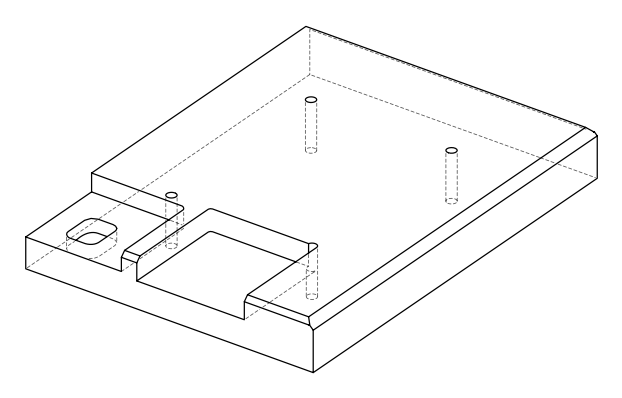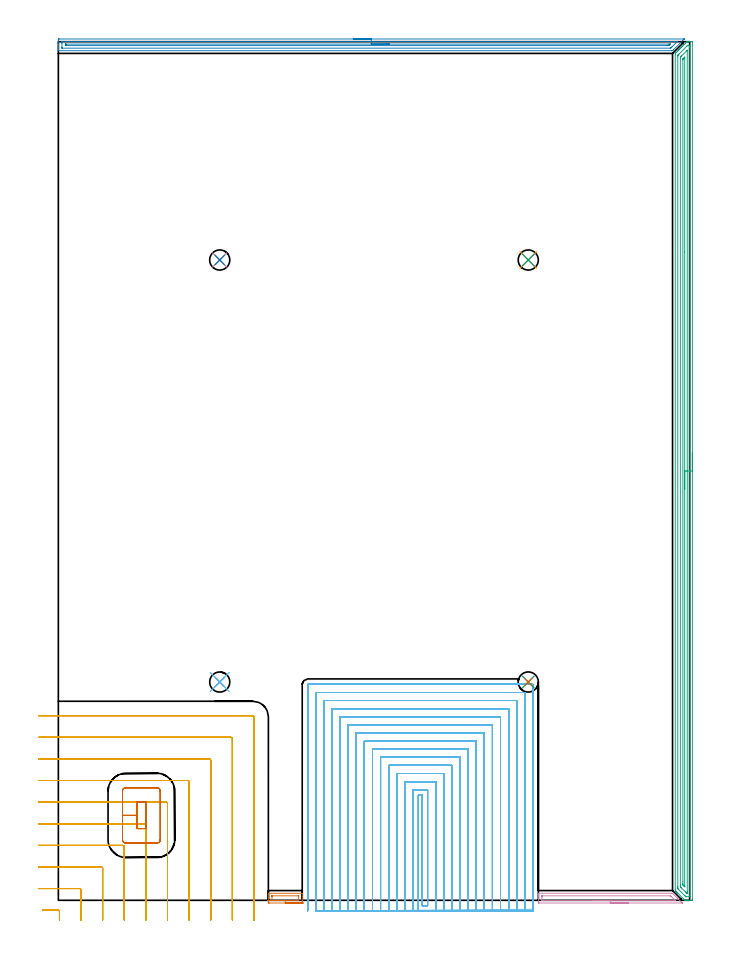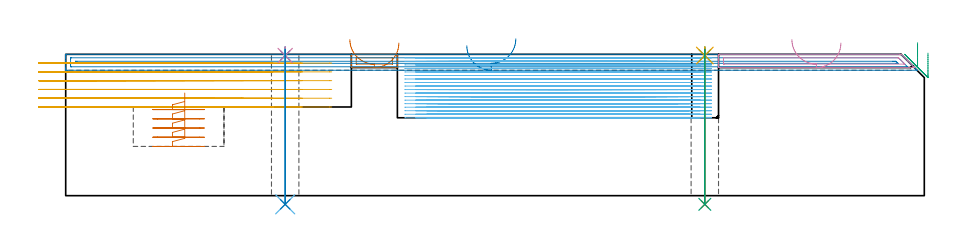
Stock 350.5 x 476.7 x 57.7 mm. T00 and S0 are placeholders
(PLAN: 15 operations, 5 tool changes, 246.4 min)
(1 AREA_MILL | FG_CHAMFER_SURFACE | UGT0205_001 | 0.49 min | 381 mm3)
(2 AREA_MILL_1 | FG_CHAMFER_SURFACE_1 | UGT0205_001 | 8.44 min | 7393 mm3)
(3 AREA_MILL_2 | FG_CHAMFER_SURFACE_2 | UGT0205_001 | 15.33 min | 21364 mm3)
(4 AREA_MILL_3 | FG_CHAMFER_SURFACE_3 | UGT0205_001 | 1.43 min | 1168 mm3)
(5 MILL_CORNER_NOTCH_RECTANGULAR | CORNER_NOTCH_RECTANGULAR | UGT0201_010 | Follow Part, ap 4, ae 75% | 16.48 min | 276633 mm3)
(6 MILL_OPEN_POCKET | POCKET_OPEN | NXT0201_008 | Follow Part, ap 1.5, ae 75% | 201.07 min | 417057 mm3)
(7 MILL_RECTANGULAR_POCKET | POCKET_RECTANGULAR_STRAIGHT | UGT0201_010 | Follow Part, ap 4, ae 75% | 2.02 min | 26455 mm3)
(8 SPOT_DRILL | STEP1HOLE | NXT0321_9005460120000 | 0.03 min | 11 mm3)
(9 SPOT_DRILL_1 | STEP1HOLE_1 | NXT0321_9005460120000 | 0.03 min | 0 mm3)
(10 SPOT_DRILL_2 | STEP1HOLE_2 | NXT0321_9005460120000 | 0.03 min | 2 mm3)
(11 SPOT_DRILL_3 | STEP1HOLE_3 | NXT0321_9005460120000 | 0.03 min | 6 mm3)
(12 DRILL_THROUGH_HOLE_INTO_CENTER | STEP1HOLE | NXT0301_083 | 0.25 min | 5649 mm3)
(13 DRILL_THROUGH_HOLE_INTO_CENTER_1 | STEP1HOLE_1 | NXT0301_083 | 0.25 min | 3952 mm3)
(14 DRILL_THROUGH_HOLE_INTO_CENTER_2 | STEP1HOLE_2 | NXT0301_083 | 0.25 min | 5664 mm3)
(15 DRILL_THROUGH_HOLE_INTO_CENTER_3 | STEP1HOLE_3 | NXT0301_083 | 0.25 min | 5659 mm3)
(TOOL UGT0205_001 | Chamfer Mill 20 x 3 x 45 deg. | D20 FL50 Z2)
(TOOL UGT0201_010 | End Mill 16 mm | D16 FL22 Z2)
(TOOL NXT0201_008 | ENDMILL 6mm [2P460-0600-NA 1630] | D6 FL26 Z6)
(TOOL NXT0321_9005460120000 | NC Spot Drill, 142deg, 12mm, Carbide, Uncoated | D12 PA142 FL30 Z2)
(TOOL NXT0301_083 | Carbide Drill 11.2mm [860.1-1120-056A1-MM 2214] | D11.2 PA140 FL72 Z2)
(OP 1 AREA_MILL)
G17 G21 G94 G90
T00 M6
G54
G17 G0 G90 X136. Y-1.5 S1061 M3
G43 Z67.7 H0
Z62.3
G94 G1 X135.962 Z61.428 F250.
X135.848 Z60.564
X135.659 Z59.712
X135.397 Z58.88
X135.063 Z58.074
X134.66 Z57.3
X134.192 Z56.564
X133.66 Z55.872
X133.071 Z55.229
X132.428 Z54.64
X131.736 Z54.108
X131. Z53.64
X130.226 Z53.237
X129.42 Z52.903
X128.588 Z52.641
X127.736 Z52.452
X126.872 Z52.338
X126. Z52.3
X117.13
X116.646 Y-1.493 Z52.302
X116.608 Y-1.49 Z52.304
X116.6 Y-1.01 Z52.784
Y-0.298 Z53.5
Y-0.126 Z53.672
Y1.642 Z55.439
Y3.41 Z57.209
X116.601 Y3.712 Z57.51
X116.61 Y3.901 Z57.699
X116.679 Y3.9 Z57.7
X135.322
X135.39 Y3.901 Z57.699
X135.4 Y3.71 Z57.508
Y1.985 Z55.784
Y0.758 Z54.555
Y-0.298 Z53.5
X135.396 Y-1.01 Z52.784
X135.392 Y-1.49 Z52.304
X135.354 Y-1.493 Z52.302
X134.87 Y-1.5 Z52.3
X126.
Y-0.086 Z53.714
X118.863 Y-0.085 Z53.715
X118.694 Y-0.081 Z53.719
X118.618 Y-0.079 Z53.721
X118.61 Y-0.037 Z53.763
X118.606 Y0.014 Z53.814
X118.601 Y0.176 Z53.976
X118.6 Y1.945 Z55.745
X118.603 Y2.247 Z56.047
X118.607 Y2.449 Z56.249
X118.61 Y2.48 Z56.28
X118.615 Y2.481 Z56.281
X118.639 Y2.484 Z56.284
X118.692 Y2.485 Z56.285
X133.138
X133.306 Y2.481 Z56.281
X133.382 Y2.479 Z56.279
X133.39 Y2.437 Z56.237
X133.394 Y2.386 Z56.186
X133.399 Y2.225 Z56.025
X133.4 Y0.455 Z54.255
X133.397 Y0.153 Z53.953
X133.393 Y-0.049 Z53.751
X133.39 Y-0.08 Z53.72
X133.385 Y-0.081 Z53.719
X133.361 Y-0.084 Z53.716
X133.308 Y-0.085 Z53.715
X126. Y-0.086 Z53.714
X125.128 Z53.752
X124.264 Z53.866
X123.412 Z54.055
X122.58 Z54.317
X121.774 Z54.651
X121. Z55.054
X120.264 Z55.523
X119.572 Z56.054
X118.929 Z56.643
X118.34 Z57.286
X117.808 Z57.978
X117.34 Z58.714
X116.937 Z59.488
X116.603 Z60.294
X116.341 Z61.126
X116.152 Z61.978
X116.038 Z62.843
X116. Z63.714
G0 Z67.7
M5
M2
(OP 2 AREA_MILL_1)
G17 G21 G94 G90
T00 M6
G54
G17 G0 G90 X163.75 Y478.2 S1061 M3
G43 Z67.7 H0
Z61.2
G94 G1 X163.788 Z60.328 F250.
X163.902 Z59.464
X164.091 Z58.612
X164.353 Z57.78
X164.687 Z56.974
X165.09 Z56.2
X165.558 Z55.464
X166.09 Z54.772
X166.679 Z54.129
X167.322 Z53.54
X168.014 Z53.008
X168.75 Z52.54
X169.524 Z52.137
X170.33 Z51.803
X171.162 Z51.541
X172.014 Z51.352
X172.878 Z51.238
X173.75 Z51.2
X347.369
X347.489 Y478.197 Z51.201
X347.49 Y478.196 Z51.202
X347.489 Y478.188 Z51.21
X346.654 Y477.353 Z52.046
X341.449 Y472.148 Z57.25
X341.134 Y471.834 Z57.563
X341.003 Y471.705 Z57.691
X340.647 Y471.7 Z57.7
X0.16
X0.01 Y471.703 Z57.688
X0.007 Y471.746 Z57.646
X0. Y472.114 Z57.285
Y472.531 Z56.868
Y473.169 Z56.226
Y474.378 Z55.019
Y474.947 Z54.447
Y477.336 Z52.06
X0.002 Y477.622 Z51.775
X0.007 Y478.191 Z51.205
X0.033 Y478.193 Z51.203
X0.606 Y478.2 Z51.2
X173.75
Y476.786 Z52.614
X343.324 Y476.785 Z52.615
X343.379 Y476.784 Z52.616
X343.488 Y476.779 Z52.621
X343.608 Y476.768 Z52.632
X343.575 Y476.731 Z52.669
X343.452 Y476.603 Z52.797
X340.646 Y473.796 Z55.604
X340.332 Y473.483 Z55.917
X340.012 Y473.169 Z56.231
X339.961 Y473.123 Z56.277
X339.863 Y473.117 Z56.283
X339.808 Y473.115 Z56.285
X2.336
X2.226 Y473.116 Z56.284
X2.016 Y473.121 Z56.279
X2.01 Y473.169 Z56.231
X2.002 Y473.557 Z55.843
X2. Y475.841 Z53.559
X2.001 Y476.23 Z53.17
X2.008 Y476.731 Z52.669
X2.01 Y476.773 Z52.627
X2.172 Y476.781 Z52.619
X2.281 Y476.785 Z52.615
X2.336 Y476.786 Z52.614
X173.75
Y475.372 Z54.028
X338.862 Y475.371 Z54.029
X339.332
X339.501 Y475.369 Z54.031
X339.754 Y475.365 Z54.035
Y475.36 Z54.04
Y475.355 Z54.045
X339.552 Y475.152 Z54.248
X339.351 Y474.95 Z54.45
X339.105 Y474.707 Z54.693
X339.021 Y474.626 Z54.774
X338.952 Y474.563 Z54.837
X338.91 Y474.535 Z54.865
X338.862 Y474.534 Z54.866
X338.39 Y474.53 Z54.87
X337.969 Y474.529 Z54.871
X337.499 Y474.528 Z54.872
X4.598 Y474.529 Z54.871
X4.176 Y474.531 Z54.869
X4.036 Y474.534 Z54.866
X4.019 Y474.535 Z54.865
X4.01 Y474.565 Z54.835
X4.005 Y474.657 Z54.743
X4.002 Y474.774 Z54.626
X4. Y474.95 Z54.45
Y475.125 Z54.275
X4.004 Y475.301 Z54.099
X4.009 Y475.35 Z54.05
X4.013 Y475.366 Z54.034
X4.019 Y475.367 Z54.033
X4.07 Y475.37 Z54.03
X4.176 Y475.371 Z54.029
X4.646 Y475.372 Z54.028
X173.75
X174.622 Z54.066
X175.486 Z54.18
X176.338 Z54.369
X177.17 Z54.632
X177.976 Z54.965
X178.75 Z55.368
X179.486 Z55.837
X180.178 Z56.368
X180.821 Z56.957
X181.41 Z57.601
X181.942 Z58.293
X182.41 Z59.028
X182.813 Z59.802
X183.147 Z60.608
X183.409 Z61.44
X183.598 Z62.292
X183.712 Z63.157
X183.75 Z64.028
G0 Z67.7
M5
M2
(OP 3 AREA_MILL_2)
G17 G21 G94 G90
T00 M6
G54
G17 G0 G90 X352. Y248.35 S1061 M3
G43 Z67.7 H0
Z58.2
G94 G1 Y248.312 Z57.328 F250.
Y248.198 Z56.464
Y248.009 Z55.612
Y247.747 Z54.78
Y247.413 Z53.974
Y247.01 Z53.2
Y246.542 Z52.464
Y246.01 Z51.772
Y245.421 Z51.129
Y244.778 Z50.54
Y244.086 Z50.008
Y243.35 Z49.54
Y242.576 Z49.137
Y241.77 Z48.803
Y240.938 Z48.541
Y240.087 Z48.352
Y239.222 Z48.238
Y238.35 Z48.2
Y0.623
X351.997 Y0.247
X351.992 Y0.01 Z48.204
X351.629 Y0. Z48.566
X351.363 Z48.832
X350.753 Z49.441
X350.222 Z49.974
X349.877 Z50.319
X349.347 Z50.849
X349.001 Z51.193
X347.927 Z52.271
X347.907 Y0.001 Z52.291
X347.9 Y0.004 Z52.298
X347.872 Y0.027 Z52.326
X347.688 Y0.21 Z52.508
X347.574 Y0.325 Z52.624
X347.334 Y0.566 Z52.866
X343.791 Y4.109 Z56.408
X343.747 Y4.152 Z56.45
X343.702 Y4.198 Z56.497
X343.505 Y4.395 Z56.694
X343.455 Y4.443 Z56.742
X343.404 Y4.496 Z56.795
X343.218 Y4.681 Z56.98
X343.163 Y4.735 Z57.033
X343.106 Y4.794 Z57.093
X342.932 Y4.967 Z57.267
X342.871 Y5.027 Z57.325
X342.808 Y5.092 Z57.391
X342.637 Y5.263 Z57.558
X342.499 Y5.405 Z57.683
X342.5 Y5.985 Z57.7
Y469.821
X342.506 Y470.201 Z57.692
X342.568 Y470.268 Z57.63
X342.871 Y470.573 Z57.324
X343.013 Y470.715 Z57.184
X343.747 Y471.449 Z56.449
X344.126 Y471.826 Z56.074
X344.252 Y471.952 Z55.948
X344.503 Y472.204 Z55.695
X344.623 Y472.325 Z55.573
X344.952 Y472.652 Z55.248
X345.183 Y472.883 Z55.016
X345.397 Y473.098 Z54.801
X345.499 Y473.2 Z54.697
X345.936 Y473.637 Z54.263
X346.374 Y474.076 Z53.822
X346.603 Y474.303 Z53.596
X347.25 Y474.952 Z52.946
X347.429 Y475.129 Z52.771
X347.483 Y475.183 Z52.717
X348.126 Y475.827 Z52.071
X348.255 Y475.955 Z51.944
X348.824 Y476.524 Z51.376
X349. Y476.699 Z51.2
X350.062 Y476.7 Z50.137
X350.753 Z49.443
X351.973 Z48.224
X351.991 Y476.697 Z48.206
X352. Y476.334 Z48.2
Y238.35
X350.586 Z49.614
X350.585 Y2.581 Z49.615
X350.584 Y2.41 Z49.616
X350.58 Y2.05 Z49.62
X350.579 Y2.013 Z49.621
X350.52 Y2.009 Z49.68
X350.413 Y2.003 Z49.787
X350.279 Y2.001 Z49.921
X348.528 Y2. Z51.672
X348.427 Y2.003 Z51.773
X348.378 Y2.006 Z51.822
X348.354 Y2.01 Z51.846
X348.308 Y2.052 Z51.892
X348.126 Y2.227 Z52.074
X347.939 Y2.41 Z52.261
X344.366 Y5.985 Z55.834
X344.098 Y6.26 Z56.102
X343.921 Y6.443 Z56.279
X343.919 Y6.528 Z56.281
X343.915 Y6.707 Z56.285
Y6.879
X343.914 Y7.602 Z56.286
X343.915 Y468.756 Z56.285
X343.916 Y468.927 Z56.284
X343.919 Y469.107 Z56.281
X343.921 Y469.149 Z56.279
X343.943 Y469.182 Z56.257
X343.999 Y469.242 Z56.201
X344.156 Y469.404 Z56.044
X344.571 Y469.821 Z55.629
X349.039 Y474.29 Z51.161
X349.323 Y474.57 Z50.877
X349.405 Y474.647 Z50.795
X349.437 Y474.676 Z50.763
X349.482 Y474.692 Z50.718
X349.877 Y474.696 Z50.323
X350.352 Y474.699 Z49.848
X350.525 Y474.694 Z49.675
X350.557 Y474.69 Z49.643
X350.579 Y474.683 Z49.621
X350.58 Y474.644 Z49.62
X350.584 Y474.462 Z49.616
X350.585 Y474.29 Z49.615
X350.586 Y473.566 Z49.614
Y238.35
X349.172 Z51.028
X349.171 Y4.918 Z51.029
X349.169 Y4.198 Z51.031
X349.167 Y4.029 Z51.033
X349.165 Y4.01 Z51.035
X349.146 Y4.007 Z51.054
X349.098 Y4.004 Z51.102
X349.001 Z51.199
X348.81 Y4.01 Z51.39
X348.609 Y4.198 Z51.591
X348.126 Y4.675 Z52.074
X345.921 Y6.879 Z54.279
X345.499 Y7.307 Z54.701
X345.387 Y7.424 Z54.813
X345.335 Y7.488 Z54.865
X345.333 Y7.599 Z54.867
X345.33 Y7.773 Z54.87
X345.329 Y7.946 Z54.871
X345.328 Y8.666 Z54.872
X345.329 Y467.313 Z54.871
X345.334 Y468.034 Z54.866
X345.335 Y468.116 Z54.865
X345.373 Y468.162 Z54.827
X345.499 Y468.294 Z54.701
X345.81 Y468.61 Z54.39
X346.126 Y468.927 Z54.074
X349.001 Y471.801 Z51.199
X349.097 Y471.893 Z51.103
X349.16 Y471.949 Z51.04
X349.166 Y471.951 Z51.034
X349.167 Y471.939 Z51.033
X349.17 Y471.898 Z51.03
X349.171 Y471.782 Z51.029
Y471.608
X349.172 Y238.35 Z51.028
X347.757 Z52.443
Y8.149
X347.755 Y7.773 Z52.445
X347.752 Y7.527 Z52.448
Y7.513
X347.728 Y7.533 Z52.472
X347.645 Y7.609 Z52.555
X347.477 Y7.773 Z52.723
X347.25 Y8. Z52.95
X346.922 Y8.334 Z53.278
X346.758 Y8.502 Z53.442
X346.75 Y8.666 Z53.45
X346.745 Y9.182 Z53.455
X346.743 Y10.454 Z53.457
Y466.763
X346.745 Y466.952 Z53.455
X346.747 Y467.045 Z53.453
X346.75 Y467.088 Z53.45
X346.795 Y467.14 Z53.405
X347.022 Y467.372 Z53.178
X347.25 Y467.601 Z52.95
X347.718 Y468.068 Z52.482
X347.732 Y468.078 Z52.468
X347.749 Y468.088 Z52.451
X347.751 Y468.076 Z52.449
X347.754 Y468.034 Z52.446
X347.756 Y467.77 Z52.444
X347.757 Y359.895 Z52.443
Y238.35
Y237.478 Z52.481
Y236.614 Z52.595
Y235.762 Z52.783
Y234.93 Z53.046
Y234.124 Z53.38
Y233.35 Z53.782
Y232.614 Z54.251
Y231.922 Z54.782
Y231.279 Z55.372
Y230.69 Z56.015
Y230.158 Z56.707
Y229.69 Z57.443
Y229.287 Z58.216
Y228.953 Z59.022
Y228.691 Z59.854
Y228.502 Z60.706
Y228.388 Z61.571
Y228.35 Z62.443
G0 Z67.7
M5
M2
(OP 4 AREA_MILL_3)
G17 G21 G94 G90
T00 M6
G54
G17 G0 G90 X316.45 Y-1.5 S1061 M3
G43 Z67.7 H0
Z62.3
G94 G1 X316.412 Z61.428 F250.
X316.298 Z60.564
X316.109 Z59.712
X315.847 Z58.88
X315.513 Z58.074
X315.11 Z57.3
X314.641 Z56.564
X314.11 Z55.872
X313.521 Z55.229
X312.878 Z54.64
X312.186 Z54.108
X311.45 Z53.64
X310.676 Z53.237
X309.87 Z52.903
X309.038 Z52.641
X308.186 Z52.452
X307.322 Z52.338
X306.45 Z52.3
X267.124
X266.635 Y-1.495 Z52.303
X266.509 Y-1.491 Z52.305
X266.5 Y-1.01 Z52.786
Y0.758 Z54.552
Y2.176 Z55.972
Y2.526 Z56.321
Y3.227 Z57.027
Y3.512 Z57.312
X266.508 Y3.882 Z57.673
X266.51 Y3.905 Z57.695
X266.673 Y3.9 Z57.7
X340.413
X340.995 Y3.898 Z57.685
X341.045 Y3.855 Z57.655
X343.701 Y1.2 Z54.997
X345.912 Y-1.01 Z52.786
X346.297 Y-1.397 Z52.403
X346.353 Y-1.452 Z52.347
X346.372 Y-1.474 Z52.326
X346.383 Y-1.495 Z52.304
X346.372 Y-1.5 Z52.3
X306.45
Y-0.086 Z53.714
X268.87 Y-0.085 Z53.715
X268.514 Y-0.079 Z53.721
X268.509 Y0.036 Z53.836
X268.502 Y0.279 Z54.079
X268.5 Y1.642 Z55.442
X268.501 Y2.048 Z55.848
X268.508 Y2.456 Z56.256
X268.51 Y2.478 Z56.278
X268.515 Y2.48 Z56.28
X268.539 Y2.483 Z56.283
X268.592 Y2.485 Z56.285
X339.774
X339.88 Y2.484 Z56.284
X339.933 Y2.481 Z56.281
X339.955 Y2.479 Z56.279
X340.002 Y2.437 Z56.237
X340.413 Y2.035 Z55.835
X342.201 Y0.249 Z54.049
X342.417 Y0.03 Z53.83
X342.508 Y-0.067 Z53.733
X342.518 Y-0.08 Z53.72
X342.514 Y-0.081 Z53.719
X342.471 Y-0.083 Z53.717
X342.381 Y-0.085 Z53.715
X342.201 Y-0.086 Z53.714
X306.45
X305.578 Z53.752
X304.713 Z53.866
X303.862 Z54.055
X303.03 Z54.317
X302.224 Z54.651
X301.45 Z55.054
X300.714 Z55.523
X300.022 Z56.054
X299.379 Z56.643
X298.79 Z57.286
X298.258 Z57.978
X297.79 Z58.714
X297.387 Z59.488
X297.053 Z60.294
X296.791 Z61.126
X296.602 Z61.978
X296.488 Z62.843
X296.45 Z63.714
G0 Z67.7
M5
M2
(OP 5 MILL_CORNER_NOTCH_RECTANGULAR)
G17 G21 G94 G90
T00 M6
G54
G17 G0 G90 X0.6 Y-11. S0 M3
G43 Z67.7 H0
Z54.117
G94 G1 Y-8. F250.
Y-6.293 F500.
G3 X-0.193 Y-5.5 R0.8
G1 X-5.809
X-8.809 F250.
G0 Z67.7
X12.6 Y-11.
Z54.117
G1 Y-8.
Y5.707 F500.
G3 X11.807 Y6.5 R0.8
G1 X-8.
X-11. F250.
G0 Z67.7
X24.6 Y-11.
Z54.117
G1 Y-8.
Y17.707 F500.
G3 X23.807 Y18.5 R0.8
G1 X-8.
X-11. F250.
G0 Z67.7
X36.6 Y-11.
Z54.117
G1 Y-8.
Y29.706 F500.
G3 X35.806 Y30.5 R0.8
G1 X-8.
X-11. F250.
G0 Z67.7
X48.6 Y-11.
Z54.117
G1 Y-8.
Y41.706 F500.
G3 X47.806 Y42.5 R0.8
G1 X-8.
X-11. F250.
G0 Z67.7
X60.6 Y-11.
Z54.117
G1 Y-8.
Y53.705 F500.
G3 X59.805 Y54.5 R0.8
G1 X-8.
X-11. F250.
G0 Z67.7
X72.6 Y-11.
Z54.117
G1 Y-8.
Y65.705 F500.
G3 X71.805 Y66.5 R0.8
G1 X-8.
X-11. F250.
G0 Z67.7
X84.6 Y-11.
Z54.117
G1 Y-8.
Y77.705 F500.
G3 X83.805 Y78.5 R0.8
G1 X-8.
X-11. F250.
G0 Z67.7
X96.6 Y-11.
Z54.117
G1 Y-8.
Y89.705 F500.
G3 X95.805 Y90.5 R0.8
G1 X-8.
X-11. F250.
G0 Z67.7
X108.6 Y-11.
Z54.117
G1 Y-8.
Y101.7 F500.
G3 X107.8 Y102.5 R0.8
G1 X-8.
X-11. F250.
G0 Z67.7
X0.6 Y-11.
Z50.533
G1 Y-8.
Y-6.293 F500.
G3 X-0.193 Y-5.5 R0.8
G1 X-5.809
X-8.809 F250.
G0 Z67.7
X12.6 Y-11.
Z50.533
G1 Y-8.
Y5.707 F500.
G3 X11.807 Y6.5 R0.8
G1 X-8.
X-11. F250.
G0 Z67.7
X24.6 Y-11.
Z50.533
G1 Y-8.
Y17.707 F500.
G3 X23.807 Y18.5 R0.8
G1 X-8.
X-11. F250.
G0 Z67.7
X36.6 Y-11.
Z50.533
G1 Y-8.
Y29.706 F500.
G3 X35.806 Y30.5 R0.8
G1 X-8.
X-11. F250.
G0 Z67.7
X48.6 Y-11.
Z50.533
G1 Y-8.
Y41.706 F500.
G3 X47.806 Y42.5 R0.8
G1 X-8.
X-11. F250.
G0 Z67.7
X60.6 Y-11.
Z50.533
G1 Y-8.
Y53.705 F500.
G3 X59.805 Y54.5 R0.8
G1 X-8.
X-11. F250.
G0 Z67.7
X72.6 Y-11.
Z50.533
G1 Y-8.
Y65.705 F500.
G3 X71.805 Y66.5 R0.8
G1 X-8.
X-11. F250.
G0 Z67.7
X84.6 Y-11.
Z50.533
G1 Y-8.
Y77.705 F500.
G3 X83.805 Y78.5 R0.8
G1 X-8.
X-11. F250.
G0 Z67.7
X96.6 Y-11.
Z50.533
G1 Y-8.
Y89.705 F500.
G3 X95.805 Y90.5 R0.8
G1 X-8.
X-11. F250.
G0 Z67.7
X108.6 Y-11.
Z50.533
G1 Y-8.
Y101.7 F500.
G3 X107.8 Y102.5 R0.8
G1 X-8.
X-11. F250.
G0 Z67.7
X0.6 Y-11.
Z46.95
G1 Y-8.
Y-6.293 F500.
G3 X-0.193 Y-5.5 R0.8
G1 X-5.809
X-8.809 F250.
G0 Z67.7
X12.6 Y-11.
Z46.95
G1 Y-8.
Y5.707 F500.
G3 X11.807 Y6.5 R0.8
G1 X-8.
X-11. F250.
G0 Z67.7
X24.6 Y-11.
Z46.95
G1 Y-8.
Y17.707 F500.
G3 X23.807 Y18.5 R0.8
G1 X-8.
X-11. F250.
G0 Z67.7
X36.6 Y-11.
Z46.95
G1 Y-8.
Y29.706 F500.
G3 X35.806 Y30.5 R0.8
G1 X-8.
X-11. F250.
G0 Z67.7
X48.6 Y-11.
Z46.95
G1 Y-8.
Y41.706 F500.
G3 X47.806 Y42.5 R0.8
G1 X-8.
X-11. F250.
G0 Z67.7
X60.6 Y-11.
Z46.95
G1 Y-8.
Y53.705 F500.
G3 X59.805 Y54.5 R0.8
G1 X-8.
X-11. F250.
G0 Z67.7
X72.6 Y-11.
Z46.95
G1 Y-8.
Y65.705 F500.
G3 X71.805 Y66.5 R0.8
G1 X-8.
X-11. F250.
G0 Z67.7
X84.6 Y-11.
Z46.95
G1 Y-8.
Y77.705 F500.
G3 X83.805 Y78.5 R0.8
G1 X-8.
X-11. F250.
G0 Z67.7
X96.6 Y-11.
Z46.95
G1 Y-8.
Y89.705 F500.
G3 X95.805 Y90.5 R0.8
G1 X-8.
X-11. F250.
G0 Z67.7
X108.6 Y-11.
Z46.95
G1 Y-8.
Y101.7 F500.
G3 X107.8 Y102.5 R0.8
G1 X-8.
X-11. F250.
G0 Z67.7
X0.6 Y-11.
Z43.367
G1 Y-8.
Y-6.293 F500.
G3 X-0.193 Y-5.5 R0.8
G1 X-5.809
X-8.809 F250.
G0 Z67.7
X12.6 Y-11.
Z43.367
G1 Y-8.
Y5.707 F500.
G3 X11.807 Y6.5 R0.8
G1 X-8.
X-11. F250.
G0 Z67.7
X24.6 Y-11.
Z43.367
G1 Y-8.
Y17.707 F500.
G3 X23.807 Y18.5 R0.8
G1 X-8.
X-11. F250.
G0 Z67.7
X36.6 Y-11.
Z43.367
G1 Y-8.
Y29.706 F500.
G3 X35.806 Y30.5 R0.8
G1 X-8.
X-11. F250.
G0 Z67.7
X48.6 Y-11.
Z43.367
G1 Y-8.
Y41.706 F500.
G3 X47.806 Y42.5 R0.8
G1 X-8.
X-11. F250.
G0 Z67.7
X60.6 Y-11.
Z43.367
G1 Y-8.
Y53.705 F500.
G3 X59.805 Y54.5 R0.8
G1 X-8.
X-11. F250.
G0 Z67.7
X72.6 Y-11.
Z43.367
G1 Y-8.
Y65.705 F500.
G3 X71.805 Y66.5 R0.8
G1 X-8.
X-11. F250.
G0 Z67.7
X84.6 Y-11.
Z43.367
G1 Y-8.
Y77.705 F500.
G3 X83.805 Y78.5 R0.8
G1 X-8.
X-11. F250.
G0 Z67.7
X96.6 Y-11.
Z43.367
G1 Y-8.
Y89.705 F500.
G3 X95.805 Y90.5 R0.8
G1 X-8.
X-11. F250.
G0 Z67.7
X108.6 Y-11.
Z43.367
G1 Y-8.
Y101.7 F500.
G3 X107.8 Y102.5 R0.8
G1 X-8.
X-11. F250.
G0 Z67.7
X0.6 Y-11.
Z39.783
G1 Y-8.
Y-6.293 F500.
G3 X-0.193 Y-5.5 R0.8
G1 X-5.809
X-8.809 F250.
G0 Z67.7
X12.6 Y-11.
Z39.783
G1 Y-8.
Y5.707 F500.
G3 X11.807 Y6.5 R0.8
G1 X-8.
X-11. F250.
G0 Z67.7
X24.6 Y-11.
Z39.783
G1 Y-8.
Y17.707 F500.
G3 X23.807 Y18.5 R0.8
G1 X-8.
X-11. F250.
G0 Z67.7
X36.6 Y-11.
Z39.783
G1 Y-8.
Y29.706 F500.
G3 X35.806 Y30.5 R0.8
G1 X-8.
X-11. F250.
G0 Z67.7
X48.6 Y-11.
Z39.783
G1 Y-8.
Y41.706 F500.
G3 X47.806 Y42.5 R0.8
G1 X-8.
X-11. F250.
G0 Z67.7
X60.6 Y-11.
Z39.783
G1 Y-8.
Y53.705 F500.
G3 X59.805 Y54.5 R0.8
G1 X-8.
X-11. F250.
G0 Z67.7
X72.6 Y-11.
Z39.783
G1 Y-8.
Y65.705 F500.
G3 X71.805 Y66.5 R0.8
G1 X-8.
X-11. F250.
G0 Z67.7
X84.6 Y-11.
Z39.783
G1 Y-8.
Y77.705 F500.
G3 X83.805 Y78.5 R0.8
G1 X-8.
X-11. F250.
G0 Z67.7
X96.6 Y-11.
Z39.783
G1 Y-8.
Y89.705 F500.
G3 X95.805 Y90.5 R0.8
G1 X-8.
X-11. F250.
G0 Z67.7
X108.6 Y-11.
Z39.783
G1 Y-8.
Y101.7 F500.
G3 X107.8 Y102.5 R0.8
G1 X-8.
X-11. F250.
G0 Z67.7
X0.6 Y-11.
Z36.2
G1 Y-8.
Y-6.293 F500.
G3 X-0.193 Y-5.5 R0.8
G1 X-5.809
X-8.809 F250.
G0 Z67.7
X12.6 Y-11.
Z36.2
G1 Y-8.
Y5.707 F500.
G3 X11.807 Y6.5 R0.8
G1 X-8.
X-11. F250.
G0 Z67.7
X24.6 Y-11.
Z36.2
G1 Y-8.
Y17.707 F500.
G3 X23.807 Y18.5 R0.8
G1 X-8.
X-11. F250.
G0 Z67.7
X36.6 Y-11.
Z36.2
G1 Y-8.
Y29.706 F500.
G3 X35.806 Y30.5 R0.8
G1 X-8.
X-11. F250.
G0 Z67.7
X48.6 Y-11.
Z36.2
G1 Y-8.
Y41.706 F500.
G3 X47.806 Y42.5 R0.8
G1 X-8.
X-11. F250.
G0 Z67.7
X60.6 Y-11.
Z36.2
G1 Y-8.
Y53.705 F500.
G3 X59.805 Y54.5 R0.8
G1 X-8.
X-11. F250.
G0 Z67.7
X72.6 Y-11.
Z36.2
G1 Y-8.
Y65.705 F500.
G3 X71.805 Y66.5 R0.8
G1 X-8.
X-11. F250.
G0 Z67.7
X84.6 Y-11.
Z36.2
G1 Y-8.
Y77.705 F500.
G3 X83.805 Y78.5 R0.8
G1 X-8.
X-11. F250.
G0 Z67.7
X96.6 Y-11.
Z36.2
G1 Y-8.
Y89.705 F500.
G3 X95.805 Y90.5 R0.8
G1 X-8.
X-11. F250.
G0 Z67.7
X108.6 Y-11.
Z36.2
G1 Y-8.
Y101.7 F500.
G3 X107.8 Y102.5 R0.8
G1 X-8.
X-11. F250.
G0 Z67.7
M5
M2
(OP 6 MILL_OPEN_POCKET)
G17 G21 G94 G90
T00 M6
G54
G17 G0 G90 X199.839 Y-6. S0 M3
G43 Z67.7 H1
Z56.261
G94 G1 X199.891 Y-3. F250.
G3 X199.9 Y-1.935 R61.5 F500.
G1 Y58.4
X202.
Y-1.978
G3 X202.008 Y-3. R61.5
G1 X205.009
G2 X205. Y-1.978 R58.5
G1 Y61.4
X196.9
Y-1.935
G2 X196.89 Y-3. R58.5
G1 X196.836 Y-6. F250.
X209.566 Y-5.999
X209.51 Y-3.
G2 X209.5 Y-1.978 R54. F500.
G1 Y65.9
X192.4
Y-1.935
G2 X192.389 Y-3. R54.
G1 X192.33 Y-5.999 F250.
X214.072
X214.011 Y-3.
G2 X214. Y-1.978 R49.5 F500.
G1 Y70.4
X187.9
Y-1.935
G2 X187.889 Y-3. R49.5
G1 X187.824 Y-5.999 F250.
X218.58
X218.512 Y-3.
G2 X218.5 Y-1.978 R45. F500.
G1 Y74.9
X183.4
Y-1.935
G2 X183.387 Y-3. R45.
G1 X183.316 Y-5.999 F250.
X223.089
X223.013 Y-3.
G2 X223. Y-1.978 R40.5 F500.
G1 Y79.4
X178.9
Y-1.935
G2 X178.886 Y-3. R40.5
G1 X178.807 Y-5.999 F250.
X227.6
X227.515 Y-3.
G2 X227.5 Y-1.978 R36. F500.
G1 Y83.9
X174.4
Y-1.935
G2 X174.384 Y-3. R36.
G1 X174.295 Y-5.999 F250.
X232.114 Y-5.998
X232.017 Y-3.
G2 X232. Y-1.978 R31.5 F500.
G1 Y88.4
X169.9
Y-1.935
G2 X169.882 Y-3. R31.5
G1 X169.781 Y-5.998 F250.
X236.633
X236.519 Y-3.
G2 X236.5 Y-1.978 R27. F500.
G1 Y92.9
X165.4
Y-1.935
G2 X165.379 Y-3. R27.
G1 X165.261 Y-5.998 F250.
X241.159 Y-5.997
X241.023 Y-3.
G2 X241. Y-1.978 R22.5 F500.
G1 Y97.4
X160.9
Y-1.935
G2 X160.875 Y-3. R22.5
G1 X160.733 Y-5.997 F250.
X245.699 Y-5.995
X245.529 Y-3.
G2 X245.5 Y-1.978 R18. F500.
G1 Y101.9
X156.4
Y-1.935
G2 X156.368 Y-3. R18.
G1 X156.191 Y-5.995 F250.
X250.266 Y-5.991
X250.039 Y-3.
G2 X250. Y-1.978 R13.5 F500.
G1 Y106.4
X151.9
Y-1.935
G2 X151.858 Y-3. R13.5
G1 X151.621 Y-5.991 F250.
X254.899 Y-5.981
X254.558 Y-3.
G2 X254.5 Y-1.978 R9. F500.
G1 Y110.9
X147.4
Y-1.935
G2 X147.337 Y-3. R9.
G1 X146.982 Y-5.979 F250.
X259.118 Y-6.
Y-3.
G2 X259. Y-1.978 R4.5 F500.
G1 Y115.4
X142.9
Y-1.935
G2 X142.772 Y-3. R4.5
G1 Y-6. F250.
X263.5 Y-4.978
Y-1.978
X263.499 Y119.721 F500.
X263.48 Y119.9
X138.6
G3 X138.4 Y119.7 R0.2
G1 Y-1.935
Y-4.935 F250.
G0 X199.894 Y-6. Z54.822
G1 X199.9 Y-3.
Y-2.881 F500.
Y58.4
X202.
Y-2.911
Y-3.
X205.
Y-2.911
Y61.4
X196.9
Y-2.881
Y-3.
X196.894 Y-6. F250.
X209.505
X209.5 Y-3.
Y-2.911 F500.
Y65.9
X192.4
Y-2.881
Y-3.
X192.393 Y-6. F250.
X214.005
X214. Y-3.
Y-2.911 F500.
Y70.4
X187.9
Y-2.881
Y-3.
X187.893 Y-6. F250.
X218.506
X218.5 Y-3.
Y-2.911 F500.
Y74.9
X183.4
Y-2.881
Y-3.
X183.392 Y-6. F250.
X223.007
X223. Y-3.
Y-2.911 F500.
Y79.4
X178.9
Y-2.881
Y-3.
X178.891 Y-6. F250.
X227.508
X227.5 Y-3.
Y-2.911 F500.
Y83.9
X174.4
Y-2.881
Y-3.
X174.39 Y-6. F250.
X232.009
X232. Y-3.
Y-2.911 F500.
Y88.4
X169.9
Y-2.881
Y-3.
X169.888 Y-6. F250.
X236.51
X236.5 Y-3.
Y-2.911 F500.
Y92.9
X165.4
Y-2.881
Y-3.
X165.386 Y-6. F250.
X241.012
X241. Y-3.
Y-2.911 F500.
Y97.4
X160.9
Y-2.881
Y-3.
X160.884 Y-6. F250.
X245.515
X245.5 Y-3.
Y-2.911 F500.
Y101.9
X156.4
Y-2.881
Y-3.
X156.38 Y-6. F250.
X250.02
X250. Y-3.
Y-2.911 F500.
Y106.4
X151.9
Y-2.881
X151.899 Y-3.
X151.873 Y-6. F250.
X254.53
X254.5 Y-3.
Y-2.911 F500.
Y110.9
X147.4
Y-2.881
X147.399 Y-3.
X147.359 Y-6. F250.
X259.06 Y-5.999
X259.001 Y-3.
X259. Y-2.911 F500.
Y115.4
X142.9
Y-2.881
X142.898 Y-3.
X142.819 Y-5.999 F250.
X263.5 Y-5.911
Y-2.911
X263.499 Y119.721 F500.
X263.48 Y119.9
X138.6
G3 X138.4 Y119.7 R0.2
G1 Y-2.881
Y-5.881 F250.
G0 X199.9 Y-6. Z53.383
G1 Y-3.
Y58.4 F500.
X202.
Y-3.
X205.
Y61.4
X196.9
Y-3.
Y-6. F250.
X209.5
Y-3.
Y65.9 F500.
X192.4
Y-3.
Y-6. F250.
X214.
Y-3.
Y70.4 F500.
X187.9
Y-3.
Y-6. F250.
X218.5
Y-3.
Y74.9 F500.
X183.4
Y-3.
Y-6. F250.
X223.
Y-3.
Y79.4 F500.
X178.9
Y-3.
Y-6. F250.
X227.5
Y-3.
Y83.9 F500.
X174.4
Y-3.
Y-6. F250.
X232.
Y-3.
Y88.4 F500.
X169.9
Y-3.
Y-6. F250.
X236.5
Y-3.
Y92.9 F500.
X165.4
Y-3.
Y-6. F250.
X241.
Y-3.
Y97.4 F500.
X160.9
Y-3.
Y-6. F250.
X245.5
Y-3.
Y101.9 F500.
X156.4
Y-3.
Y-6. F250.
X250.
Y-3.
Y106.4 F500.
X151.9
Y-3.
Y-6. F250.
X254.5
Y-3.
Y110.9 F500.
X147.4
Y-3.
Y-6. F250.
X259.
Y-3.
Y115.4 F500.
X142.9
Y-3.
Y-6. F250.
X263.5
Y-3.
X263.499 Y119.721 F500.
X263.48 Y119.9
X138.6
G3 X138.4 Y119.7 R0.2
G1 Y-3.
Y-6. F250.
G0 X199.9 Z51.944
G1 Y-3.
Y58.4 F500.
X202.
Y-3.
X205.
Y61.4
X196.9
Y-3.
Y-6. F250.
X209.5
Y-3.
Y65.9 F500.
X192.4
Y-3.
Y-6. F250.
X214.
Y-3.
Y70.4 F500.
X187.9
Y-3.
Y-6. F250.
X218.5
Y-3.
Y74.9 F500.
X183.4
Y-3.
Y-6. F250.
X223.
Y-3.
Y79.4 F500.
X178.9
Y-3.
Y-6. F250.
X227.5
Y-3.
Y83.9 F500.
X174.4
Y-3.
Y-6. F250.
X232.
Y-3.
Y88.4 F500.
X169.9
Y-3.
Y-6. F250.
X236.5
Y-3.
Y92.9 F500.
X165.4
Y-3.
Y-6. F250.
X241.
Y-3.
Y97.4 F500.
X160.9
Y-3.
Y-6. F250.
X245.5
Y-3.
Y101.9 F500.
X156.4
Y-3.
Y-6. F250.
X250.
Y-3.
Y106.4 F500.
X151.9
Y-3.
Y-6. F250.
X254.5
Y-3.
Y110.9 F500.
X147.4
Y-3.
Y-6. F250.
X259.
Y-3.
Y115.4 F500.
X142.9
Y-3.
Y-6. F250.
X263.5
Y-3.
X263.499 Y119.721 F500.
X263.48 Y119.9
X138.6
G3 X138.4 Y119.7 R0.2
G1 Y-3.
Y-6. F250.
G0 X199.9 Z50.505
G1 Y-3.
Y58.4 F500.
X202.
Y-3.
X205.
Y61.4
X196.9
Y-3.
Y-6. F250.
X209.5
Y-3.
Y65.9 F500.
X192.4
Y-3.
Y-6. F250.
X214.
Y-3.
Y70.4 F500.
X187.9
Y-3.
Y-6. F250.
X218.5
Y-3.
Y74.9 F500.
X183.4
Y-3.
Y-6. F250.
X223.
Y-3.
Y79.4 F500.
X178.9
Y-3.
Y-6. F250.
X227.5
Y-3.
Y83.9 F500.
X174.4
Y-3.
Y-6. F250.
X232.
Y-3.
Y88.4 F500.
X169.9
Y-3.
Y-6. F250.
X236.5
Y-3.
Y92.9 F500.
X165.4
Y-3.
Y-6. F250.
X241.
Y-3.
Y97.4 F500.
X160.9
Y-3.
Y-6. F250.
X245.5
Y-3.
Y101.9 F500.
X156.4
Y-3.
Y-6. F250.
X250.
Y-3.
Y106.4 F500.
X151.9
Y-3.
Y-6. F250.
X254.5
Y-3.
Y110.9 F500.
X147.4
Y-3.
Y-6. F250.
X259.
Y-3.
Y115.4 F500.
X142.9
Y-3.
Y-6. F250.
X263.5
Y-3.
X263.499 Y119.721 F500.
X263.48 Y119.9
X138.6
G3 X138.4 Y119.7 R0.2
G1 Y-3.
Y-6. F250.
G0 X199.9 Z49.067
G1 Y-3.
Y58.4 F500.
X202.
Y-3.
X205.
Y61.4
X196.9
Y-3.
Y-6. F250.
X209.5
Y-3.
Y65.9 F500.
X192.4
Y-3.
Y-6. F250.
X214.
Y-3.
Y70.4 F500.
X187.9
Y-3.
Y-6. F250.
X218.5
Y-3.
Y74.9 F500.
X183.4
Y-3.
Y-6. F250.
X223.
Y-3.
Y79.4 F500.
X178.9
Y-3.
Y-6. F250.
X227.5
Y-3.
Y83.9 F500.
X174.4
Y-3.
Y-6. F250.
X232.
Y-3.
Y88.4 F500.
X169.9
Y-3.
Y-6. F250.
X236.5
Y-3.
Y92.9 F500.
X165.4
Y-3.
Y-6. F250.
X241.
Y-3.
Y97.4 F500.
X160.9
Y-3.
Y-6. F250.
X245.5
Y-3.
Y101.9 F500.
X156.4
Y-3.
Y-6. F250.
X250.
Y-3.
Y106.4 F500.
X151.9
Y-3.
Y-6. F250.
X254.5
Y-3.
Y110.9 F500.
X147.4
Y-3.
Y-6. F250.
X259.
Y-3.
Y115.4 F500.
X142.9
Y-3.
Y-6. F250.
X263.5
Y-3.
X263.499 Y119.721 F500.
X263.48 Y119.9
X138.6
G3 X138.4 Y119.7 R0.2
G1 Y-3.
Y-6. F250.
G0 X199.9 Z47.628
G1 Y-3.
Y58.4 F500.
X202.
Y-3.
X205.
Y61.4
X196.9
Y-3.
Y-6. F250.
X209.5
Y-3.
Y65.9 F500.
X192.4
Y-3.
Y-6. F250.
X214.
Y-3.
Y70.4 F500.
X187.9
Y-3.
Y-6. F250.
X218.5
Y-3.
Y74.9 F500.
X183.4
Y-3.
Y-6. F250.
X223.
Y-3.
Y79.4 F500.
X178.9
Y-3.
Y-6. F250.
X227.5
Y-3.
Y83.9 F500.
X174.4
Y-3.
Y-6. F250.
X232.
Y-3.
Y88.4 F500.
X169.9
Y-3.
Y-6. F250.
X236.5
Y-3.
Y92.9 F500.
X165.4
Y-3.
Y-6. F250.
X241.
Y-3.
Y97.4 F500.
X160.9
Y-3.
Y-6. F250.
X245.5
Y-3.
Y101.9 F500.
X156.4
Y-3.
Y-6. F250.
X250.
Y-3.
Y106.4 F500.
X151.9
Y-3.
Y-6. F250.
X254.5
Y-3.
Y110.9 F500.
X147.4
Y-3.
Y-6. F250.
X259.
Y-3.
Y115.4 F500.
X142.9
Y-3.
Y-6. F250.
X263.5
Y-3.
X263.499 Y119.721 F500.
X263.48 Y119.9
X138.6
G3 X138.4 Y119.7 R0.2
G1 Y-3.
Y-6. F250.
G0 X199.9 Z46.189
G1 Y-3.
Y58.4 F500.
X202.
Y-3.
X205.
Y61.4
X196.9
Y-3.
Y-6. F250.
X209.5
Y-3.
Y65.9 F500.
X192.4
Y-3.
Y-6. F250.
X214.
Y-3.
Y70.4 F500.
X187.9
Y-3.
Y-6. F250.
X218.5
Y-3.
Y74.9 F500.
X183.4
Y-3.
Y-6. F250.
X223.
Y-3.
Y79.4 F500.
X178.9
Y-3.
Y-6. F250.
X227.5
Y-3.
Y83.9 F500.
X174.4
Y-3.
Y-6. F250.
X232.
Y-3.
Y88.4 F500.
X169.9
Y-3.
Y-6. F250.
X236.5
Y-3.
Y92.9 F500.
X165.4
Y-3.
Y-6. F250.
X241.
Y-3.
Y97.4 F500.
X160.9
Y-3.
Y-6. F250.
X245.5
Y-3.
Y101.9 F500.
X156.4
Y-3.
Y-6. F250.
X250.
Y-3.
Y106.4 F500.
X151.9
Y-3.
Y-6. F250.
X254.5
Y-3.
Y110.9 F500.
X147.4
Y-3.
Y-6. F250.
X259.
Y-3.
Y115.4 F500.
X142.9
Y-3.
Y-6. F250.
X263.5
Y-3.
X263.499 Y119.721 F500.
X263.48 Y119.9
X138.6
G3 X138.4 Y119.7 R0.2
G1 Y-3.
Y-6. F250.
G0 X199.9 Z44.75
G1 Y-3.
Y58.4 F500.
X202.
Y-3.
X205.
Y61.4
X196.9
Y-3.
Y-6. F250.
X209.5
Y-3.
Y65.9 F500.
X192.4
Y-3.
Y-6. F250.
X214.
Y-3.
Y70.4 F500.
X187.9
Y-3.
Y-6. F250.
X218.5
Y-3.
Y74.9 F500.
X183.4
Y-3.
Y-6. F250.
X223.
Y-3.
Y79.4 F500.
X178.9
Y-3.
Y-6. F250.
X227.5
Y-3.
Y83.9 F500.
X174.4
Y-3.
Y-6. F250.
X232.
Y-3.
Y88.4 F500.
X169.9
Y-3.
Y-6. F250.
X236.5
Y-3.
Y92.9 F500.
X165.4
Y-3.
Y-6. F250.
X241.
Y-3.
Y97.4 F500.
X160.9
Y-3.
Y-6. F250.
X245.5
Y-3.
Y101.9 F500.
X156.4
Y-3.
Y-6. F250.
X250.
Y-3.
Y106.4 F500.
X151.9
Y-3.
Y-6. F250.
X254.5
Y-3.
Y110.9 F500.
X147.4
Y-3.
Y-6. F250.
X259.
Y-3.
Y115.4 F500.
X142.9
Y-3.
Y-6. F250.
X263.5
Y-3.
X263.499 Y119.721 F500.
X263.48 Y119.9
X138.6
G3 X138.4 Y119.7 R0.2
G1 Y-3.
Y-6. F250.
G0 X199.9 Z43.311
G1 Y-3.
Y58.4 F500.
X202.
Y-3.
X205.
Y61.4
X196.9
Y-3.
Y-6. F250.
X209.5
Y-3.
Y65.9 F500.
X192.4
Y-3.
Y-6. F250.
X214.
Y-3.
Y70.4 F500.
X187.9
Y-3.
Y-6. F250.
X218.5
Y-3.
Y74.9 F500.
X183.4
Y-3.
Y-6. F250.
X223.
Y-3.
Y79.4 F500.
X178.9
Y-3.
Y-6. F250.
X227.5
Y-3.
Y83.9 F500.
X174.4
Y-3.
Y-6. F250.
X232.
Y-3.
Y88.4 F500.
X169.9
Y-3.
Y-6. F250.
X236.5
Y-3.
Y92.9 F500.
X165.4
Y-3.
Y-6. F250.
X241.
Y-3.
Y97.4 F500.
X160.9
Y-3.
Y-6. F250.
X245.5
Y-3.
Y101.9 F500.
X156.4
Y-3.
Y-6. F250.
X250.
Y-3.
Y106.4 F500.
X151.9
Y-3.
Y-6. F250.
X254.5
Y-3.
Y110.9 F500.
X147.4
Y-3.
Y-6. F250.
X259.
Y-3.
Y115.4 F500.
X142.9
Y-3.
Y-6. F250.
X263.5
Y-3.
X263.499 Y119.721 F500.
X263.48 Y119.9
X138.6
G3 X138.4 Y119.7 R0.2
G1 Y-3.
Y-6. F250.
G0 X199.9 Z41.872
G1 Y-3.
Y58.4 F500.
X202.
Y-3.
X205.
Y61.4
X196.9
Y-3.
Y-6. F250.
X209.5
Y-3.
Y65.9 F500.
X192.4
Y-3.
Y-6. F250.
X214.
Y-3.
Y70.4 F500.
X187.9
Y-3.
Y-6. F250.
X218.5
Y-3.
Y74.9 F500.
X183.4
Y-3.
Y-6. F250.
X223.
Y-3.
Y79.4 F500.
X178.9
Y-3.
Y-6. F250.
X227.5
Y-3.
Y83.9 F500.
X174.4
Y-3.
Y-6. F250.
X232.
Y-3.
Y88.4 F500.
X169.9
Y-3.
Y-6. F250.
X236.5
Y-3.
Y92.9 F500.
X165.4
Y-3.
Y-6. F250.
X241.
Y-3.
Y97.4 F500.
X160.9
Y-3.
Y-6. F250.
X245.5
Y-3.
Y101.9 F500.
X156.4
Y-3.
Y-6. F250.
X250.
Y-3.
Y106.4 F500.
X151.9
Y-3.
Y-6. F250.
X254.5
Y-3.
Y110.9 F500.
X147.4
Y-3.
Y-6. F250.
X259.
Y-3.
Y115.4 F500.
X142.9
Y-3.
Y-6. F250.
X263.5
Y-3.
X263.499 Y119.721 F500.
X263.48 Y119.9
X138.6
G3 X138.4 Y119.7 R0.2
G1 Y-3.
Y-6. F250.
G0 X199.9 Z40.433
G1 Y-3.
Y58.4 F500.
X202.
Y-3.
X205.
Y61.4
X196.9
Y-3.
Y-6. F250.
X209.5
Y-3.
Y65.9 F500.
X192.4
Y-3.
Y-6. F250.
X214.
Y-3.
Y70.4 F500.
X187.9
Y-3.
Y-6. F250.
X218.5
Y-3.
Y74.9 F500.
X183.4
Y-3.
Y-6. F250.
X223.
Y-3.
Y79.4 F500.
X178.9
Y-3.
Y-6. F250.
X227.5
Y-3.
Y83.9 F500.
X174.4
Y-3.
Y-6. F250.
X232.
Y-3.
Y88.4 F500.
X169.9
Y-3.
Y-6. F250.
X236.5
Y-3.
Y92.9 F500.
X165.4
Y-3.
Y-6. F250.
X241.
Y-3.
Y97.4 F500.
X160.9
Y-3.
Y-6. F250.
X245.5
Y-3.
Y101.9 F500.
X156.4
Y-3.
Y-6. F250.
X250.
Y-3.
Y106.4 F500.
X151.9
Y-3.
Y-6. F250.
X254.5
Y-3.
Y110.9 F500.
X147.4
Y-3.
Y-6. F250.
X259.
Y-3.
Y115.4 F500.
X142.9
Y-3.
Y-6. F250.
X263.5
Y-3.
X263.499 Y119.721 F500.
X263.48 Y119.9
X138.6
G3 X138.4 Y119.7 R0.2
G1 Y-3.
Y-6. F250.
G0 X199.9 Z38.994
G1 Y-3.
Y58.4 F500.
X202.
Y-3.
X205.
Y61.4
X196.9
Y-3.
Y-6. F250.
X209.5
Y-3.
Y65.9 F500.
X192.4
Y-3.
Y-6. F250.
X214.
Y-3.
Y70.4 F500.
X187.9
Y-3.
Y-6. F250.
X218.5
Y-3.
Y74.9 F500.
X183.4
Y-3.
Y-6. F250.
X223.
Y-3.
Y79.4 F500.
X178.9
Y-3.
Y-6. F250.
X227.5
Y-3.
Y83.9 F500.
X174.4
Y-3.
Y-6. F250.
X232.
Y-3.
Y88.4 F500.
X169.9
Y-3.
Y-6. F250.
X236.5
Y-3.
Y92.9 F500.
X165.4
Y-3.
Y-6. F250.
X241.
Y-3.
Y97.4 F500.
X160.9
Y-3.
Y-6. F250.
X245.5
Y-3.
Y101.9 F500.
X156.4
Y-3.
Y-6. F250.
X250.
Y-3.
Y106.4 F500.
X151.9
Y-3.
Y-6. F250.
X254.5
Y-3.
Y110.9 F500.
X147.4
Y-3.
Y-6. F250.
X259.
Y-3.
Y115.4 F500.
X142.9
Y-3.
Y-6. F250.
X263.5
Y-3.
X263.499 Y119.721 F500.
X263.48 Y119.9
X138.6
G3 X138.4 Y119.7 R0.2
G1 Y-3.
Y-6. F250.
G0 X199.9 Z37.556
G1 Y-3.
Y58.4 F500.
X202.
Y-3.
X205.
Y61.4
X196.9
Y-3.
Y-6. F250.
X209.5
Y-3.
Y65.9 F500.
X192.4
Y-3.
Y-6. F250.
X214.
Y-3.
Y70.4 F500.
X187.9
Y-3.
Y-6. F250.
X218.5
Y-3.
Y74.9 F500.
X183.4
Y-3.
Y-6. F250.
X223.
Y-3.
Y79.4 F500.
X178.9
Y-3.
Y-6. F250.
X227.5
Y-3.
Y83.9 F500.
X174.4
Y-3.
Y-6. F250.
X232.
Y-3.
Y88.4 F500.
X169.9
Y-3.
Y-6. F250.
X236.5
Y-3.
Y92.9 F500.
X165.4
Y-3.
Y-6. F250.
X241.
Y-3.
Y97.4 F500.
X160.9
Y-3.
Y-6. F250.
X245.5
Y-3.
Y101.9 F500.
X156.4
Y-3.
Y-6. F250.
X250.
Y-3.
Y106.4 F500.
X151.9
Y-3.
Y-6. F250.
X254.5
Y-3.
Y110.9 F500.
X147.4
Y-3.
Y-6. F250.
X259.
Y-3.
Y115.4 F500.
X142.9
Y-3.
Y-6. F250.
X263.5
Y-3.
X263.499 Y119.721 F500.
X263.48 Y119.9
X138.6
G3 X138.4 Y119.7 R0.2
G1 Y-3.
Y-6. F250.
G0 X199.9 Z36.117
G1 Y-3.
Y58.4 F500.
X202.
Y-3.
X205.
Y61.4
X196.9
Y-3.
Y-6. F250.
X209.5
Y-3.
Y65.9 F500.
X192.4
Y-3.
Y-6. F250.
X214.
Y-3.
Y70.4 F500.
X187.9
Y-3.
Y-6. F250.
X218.5
Y-3.
Y74.9 F500.
X183.4
Y-3.
Y-6. F250.
X223.
Y-3.
Y79.4 F500.
X178.9
Y-3.
Y-6. F250.
X227.5
Y-3.
Y83.9 F500.
X174.4
Y-3.
Y-6. F250.
X232.
Y-3.
Y88.4 F500.
X169.9
Y-3.
Y-6. F250.
X236.5
Y-3.
Y92.9 F500.
X165.4
Y-3.
Y-6. F250.
X241.
Y-3.
Y97.4 F500.
X160.9
Y-3.
Y-6. F250.
X245.5
Y-3.
Y101.9 F500.
X156.4
Y-3.
Y-6. F250.
X250.
Y-3.
Y106.4 F500.
X151.9
Y-3.
Y-6. F250.
X254.5
Y-3.
Y110.9 F500.
X147.4
Y-3.
Y-6. F250.
X259.
Y-3.
Y115.4 F500.
X142.9
Y-3.
Y-6. F250.
X263.5
Y-3.
X263.499 Y119.721 F500.
X263.48 Y119.9
X138.6
G3 X138.4 Y119.7 R0.2
G1 Y-3.
Y-6. F250.
G0 X199.9 Z34.678
G1 Y-3.
Y58.4 F500.
X202.
Y-3.
X205.
Y61.4
X196.9
Y-3.
Y-6. F250.
X209.5
Y-3.
Y65.9 F500.
X192.4
Y-3.
Y-6. F250.
X214.
Y-3.
Y70.4 F500.
X187.9
Y-3.
Y-6. F250.
X218.5
Y-3.
Y74.9 F500.
X183.4
Y-3.
Y-6. F250.
X223.
Y-3.
Y79.4 F500.
X178.9
Y-3.
Y-6. F250.
X227.5
Y-3.
Y83.9 F500.
X174.4
Y-3.
Y-6. F250.
X232.
Y-3.
Y88.4 F500.
X169.9
Y-3.
Y-6. F250.
X236.5
Y-3.
Y92.9 F500.
X165.4
Y-3.
Y-6. F250.
X241.
Y-3.
Y97.4 F500.
X160.9
Y-3.
Y-6. F250.
X245.5
Y-3.
Y101.9 F500.
X156.4
Y-3.
Y-6. F250.
X250.
Y-3.
Y106.4 F500.
X151.9
Y-3.
Y-6. F250.
X254.5
Y-3.
Y110.9 F500.
X147.4
Y-3.
Y-6. F250.
X259.
Y-3.
Y115.4 F500.
X142.9
Y-3.
Y-6. F250.
X263.5
Y-3.
X263.499 Y119.721 F500.
X263.48 Y119.9
X138.6
G3 X138.4 Y119.7 R0.2
G1 Y-3.
Y-6. F250.
G0 X199.9 Z33.239
G1 Y-3.
Y58.4 F500.
X202.
Y-3.
X205.
Y61.4
X196.9
Y-3.
Y-6. F250.
X209.5
Y-3.
Y65.9 F500.
X192.4
Y-3.
Y-6. F250.
X214.
Y-3.
Y70.4 F500.
X187.9
Y-3.
Y-6. F250.
X218.5
Y-3.
Y74.9 F500.
X183.4
Y-3.
Y-6. F250.
X223.
Y-3.
Y79.4 F500.
X178.9
Y-3.
Y-6. F250.
X227.5
Y-3.
Y83.9 F500.
X174.4
Y-3.
Y-6. F250.
X232.
Y-3.
Y88.4 F500.
X169.9
Y-3.
Y-6. F250.
X236.5
Y-3.
Y92.9 F500.
X165.4
Y-3.
Y-6. F250.
X241.
Y-3.
Y97.4 F500.
X160.9
Y-3.
Y-6. F250.
X245.5
Y-3.
Y101.9 F500.
X156.4
Y-3.
Y-6. F250.
X250.
Y-3.
Y106.4 F500.
X151.9
Y-3.
Y-6. F250.
X254.5
Y-3.
Y110.9 F500.
X147.4
Y-3.
Y-6. F250.
X259.
Y-3.
Y115.4 F500.
X142.9
Y-3.
Y-6. F250.
X263.5
Y-3.
X263.499 Y119.721 F500.
X263.48 Y119.9
X138.6
G3 X138.4 Y119.7 R0.2
G1 Y-3.
Y-6. F250.
G0 X199.9 Z31.8
G1 Y-3.
Y58.4 F500.
X202.
Y-3.
X205.
Y61.4
X196.9
Y-3.
Y-6. F250.
X209.5
Y-3.
Y65.9 F500.
X192.4
Y-3.
Y-6. F250.
X214.
Y-3.
Y70.4 F500.
X187.9
Y-3.
Y-6. F250.
X218.5
Y-3.
Y74.9 F500.
X183.4
Y-3.
Y-6. F250.
X223.
Y-3.
Y79.4 F500.
X178.9
Y-3.
Y-6. F250.
X227.5
Y-3.
Y83.9 F500.
X174.4
Y-3.
Y-6. F250.
X232.
Y-3.
Y88.4 F500.
X169.9
Y-3.
Y-6. F250.
X236.5
Y-3.
Y92.9 F500.
X165.4
Y-3.
Y-6. F250.
X241.
Y-3.
Y97.4 F500.
X160.9
Y-3.
Y-6. F250.
X245.5
Y-3.
Y101.9 F500.
X156.4
Y-3.
Y-6. F250.
X250.
Y-3.
Y106.4 F500.
X151.9
Y-3.
Y-6. F250.
X254.5
Y-3.
Y110.9 F500.
X147.4
Y-3.
Y-6. F250.
X259.
Y-3.
Y115.4 F500.
X142.9
Y-3.
Y-6. F250.
X263.5
Y-3.
X263.499 Y119.721 F500.
X263.48 Y119.9
X138.6
G3 X138.4 Y119.7 R0.2
G1 Y-3.
Y-6. F250.
G0 Z67.7
M5
M2
(OP 7 MILL_RECTANGULAR_POCKET)
G17 G21 G94 G90
T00 M6
G54
G17 G0 G90 X48.6 Y41.621 S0 M3
G43 Z67.7 H0
Z41.9
G94 G1 Y54.5 Z38.449 F250.
X43.6 Z37.109
Y47.15 Z35.14
Y39.8 F500.
X48.6
Y54.5
X43.6
Y47.15
X35.6
Y33.7
G3 X37.5 Y31.8 R1.9
G1 X54.7
G3 X56.6 Y33.7 R1.9
G1 Y60.6
G3 X54.7 Y62.5 R1.9
G1 X37.5
G3 X35.6 Y60.6 R1.9
G1 Y47.15
Y46.15
G0 X48.6 Y41.621 Z38.14
G1 Y54.5 Z34.689 F250.
X43.6 Z33.349
Y47.15 Z31.38
Y39.8 F500.
X48.6
Y54.5
X43.6
Y47.15
X35.6
Y33.7
G3 X37.5 Y31.8 R1.9
G1 X54.7
G3 X56.6 Y33.7 R1.9
G1 Y60.6
G3 X54.7 Y62.5 R1.9
G1 X37.5
G3 X35.6 Y60.6 R1.9
G1 Y47.15
Y46.15
G0 X48.6 Y41.621 Z34.38
G1 Y54.5 Z30.929 F250.
X43.6 Z29.589
Y47.15 Z27.62
Y39.8 F500.
X48.6
Y54.5
X43.6
Y47.15
X35.6
Y33.7
G3 X37.5 Y31.8 R1.9
G1 X54.7
G3 X56.6 Y33.7 R1.9
G1 Y60.6
G3 X54.7 Y62.5 R1.9
G1 X37.5
G3 X35.6 Y60.6 R1.9
G1 Y47.15
Y46.15
G0 X48.6 Y41.621 Z30.62
G1 Y54.5 Z27.169 F250.
X43.6 Z25.829
Y47.15 Z23.86
Y39.8 F500.
X48.6
Y54.5
X43.6
Y47.15
X35.6
Y33.7
G3 X37.5 Y31.8 R1.9
G1 X54.7
G3 X56.6 Y33.7 R1.9
G1 Y60.6
G3 X54.7 Y62.5 R1.9
G1 X37.5
G3 X35.6 Y60.6 R1.9
G1 Y47.15
Y46.15
G0 X48.6 Y41.621 Z26.86
G1 Y54.5 Z23.409 F250.
X43.6 Z22.069
Y47.15 Z20.1
Y39.8 F500.
X48.6
Y54.5
X43.6
Y47.15
X35.6
Y33.7
G3 X37.5 Y31.8 R1.9
G1 X54.7
G3 X56.6 Y33.7 R1.9
G1 Y60.6
G3 X54.7 Y62.5 R1.9
G1 X37.5
G3 X35.6 Y60.6 R1.9
G1 Y47.15
Y46.15
G0 Z67.7
M5
M2
(OP 8 SPOT_DRILL)
G17 G21 G94 G90
T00 M6
G54
G17 G0 G90 X89.6 Y121.2 S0 M3
G43 Z67.7 H0
G94 G81 G98 Z57.209 F250. R60.7
G80
M5
M2
(OP 9 SPOT_DRILL_1)
G17 G21 G94 G90
T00 M6
G54
G17 G0 G90 X260.9 Y121.2 S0 M3
G43 Z67.7 H0
G94 G81 G98 Z57.209 F250. R60.7
G80
M5
M2
(OP 10 SPOT_DRILL_2)
G17 G21 G94 G90
T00 M6
G54
G17 G0 G90 X89.6 Y355.5 S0 M3
G43 Z67.7 H0
G94 G81 G98 Z57.209 F250. R60.7
G80
M5
M2
(OP 11 SPOT_DRILL_3)
G17 G21 G94 G90
T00 M6
G54
G17 G0 G90 X260.9 Y355.5 S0 M3
G43 Z67.7 H0
G94 G81 G98 Z57.209 F250. R60.7
G80
M5
M2
(OP 12 DRILL_THROUGH_HOLE_INTO_CENTER)
G17 G21 G94 G90
T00 M6
G54
G17 G0 G90 X89.6 Y121.2 S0 M3
G43 Z67.7 H1
G94 G73 G98 Z-3.538 F250. Q10.206 R59.7
G80
M5
M2
(OP 13 DRILL_THROUGH_HOLE_INTO_CENTER_1)
G17 G21 G94 G90
T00 M6
G54
G17 G0 G90 X260.9 Y121.2 S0 M3
G43 Z67.7 H1
G94 G73 G98 Z-3.538 F250. Q10.206 R59.7
G80
M5
M2
(OP 14 DRILL_THROUGH_HOLE_INTO_CENTER_2)
G17 G21 G94 G90
T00 M6
G54
G17 G0 G90 X89.6 Y355.5 S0 M3
G43 Z67.7 H1
G94 G73 G98 Z-3.538 F250. Q10.206 R59.7
G80
M5
M2
(OP 15 DRILL_THROUGH_HOLE_INTO_CENTER_3)
G17 G21 G94 G90
T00 M6
G54
G17 G0 G90 X260.9 Y355.5 S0 M3
G43 Z67.7 H1
G94 G73 G98 Z-3.538 F250. Q10.206 R59.7
G80
M5
M2
